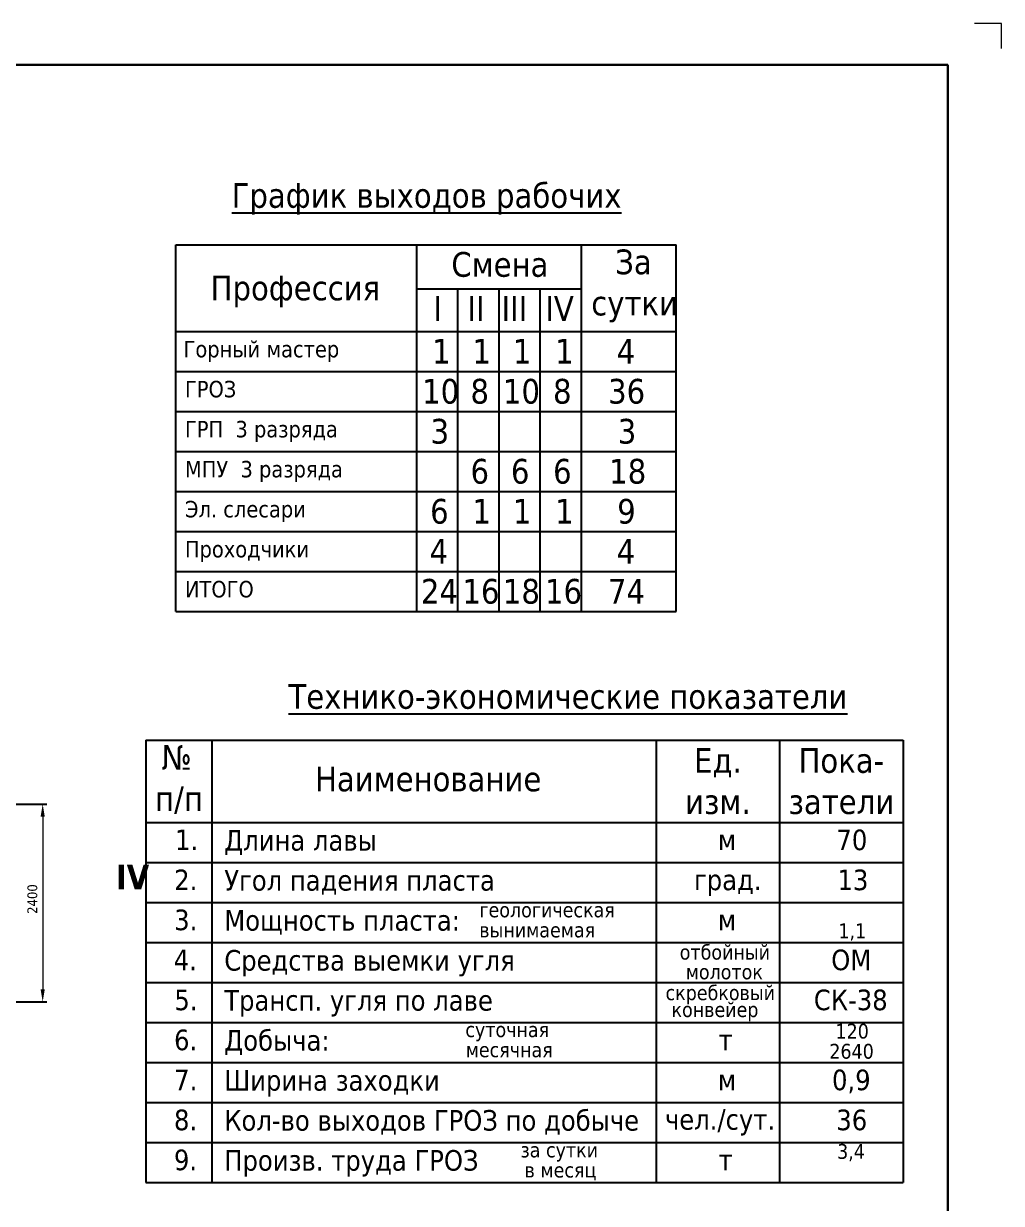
# Model space of a CAD drawing. Header units: millimetres. Extents: x 1757 to 4342, y -1901 to 53.
# Drawn here: x 4169.3 to 4288.1, y -413.1 to -269.8 of the extents above; entities that cross this region are included whole.
import ezdxf

# ---------------------------------------------------------------- set-up
doc = ezdxf.new("R2010")
doc.units = ezdxf.units.MM
doc.header["$LTSCALE"] = 0.1
doc.styles.get("Standard").update_dxf_attribs({"font": 'txt.shx'})
doc.styles.add('стиль', font='TAHOMA.TTF')
doc.dimstyles.new('Копия DIN', dxfattribs={"dimtxt": 2, "dimasz": 2.5, "dimexe": 0.5, "dimexo": 0.625, "dimtad": 0, "dimdec": 0, "dimlfac": 100, "dimzin": 4, "dimdsep": 46, "dimtxsty": 'стиль', "dimcen": 2.5, "dimclre": 256, "dimclrt": 256, "dimadec": 0, "dimazin": 2, "dimtfac": 1, "dimtdec": 0, "dimtmove": 0, "dimatfit": 3, "dimfxl": 1.25, "dimtvp": 1, "dimtolj": 1, "dimtzin": 0, "dimlwd": 0, "dimarcsym": 0})

# ---------------------------------------------------------------- blocks, each defined once
blk = doc.blocks.new('*D344')
at = {"lineweight": -2}
for p, q in [((4138.64, -364.63), (4172.14, -364.63)), ((4166.99, -388.63), (4172.14, -388.63))]:
    blk.add_line(p, q, dxfattribs=at)
at = {"color": 0, "lineweight": 0}
blk.add_line((4171.64, -366.13), (4171.64, -387.13), dxfattribs=at)
at = {"color": 0, "lineweight": 30}
for points in [[(4171.39, -366.13), (4171.89, -366.13), (4171.64, -364.63)], [(4171.39, -387.13), (4171.89, -387.13), (4171.64, -388.63)]]:
    blk.add_solid(points, dxfattribs=at)
at = {"layer": 'Defpoints', "color": 0, "lineweight": 30}
for p in [(4138.02, -364.63), (4166.37, -388.63), (4171.64, -388.63)]:
    blk.add_point(p, dxfattribs=at)
at = {"lineweight": 0, "insert": (4170.39, -376.15), "char_height": 1.2, "attachment_point": 5, "rotation": 90, "style": 'стиль'}
blk.add_mtext('\\A1;2400', dxfattribs=at)

msp = doc.modelspace()

# ---------------------------------------------------------------- linework, layer by layer
at = {"color": 1, "linetype": 'ByBlock', "lineweight": 0}
for p, q in [((4288.143, -269.836), (4284.864, -269.836)), ((4288.143, -272.87), (4288.143, -269.836))]:
    msp.add_line(p, q, dxfattribs=at)
at = {"color": 7, "linetype": 'ByBlock', "lineweight": 30}
for p, q in [((4281.618, -274.836), (3991.143, -274.836)), ((4281.618, -684.836), (4281.618, -274.836))]:
    msp.add_line(p, q, dxfattribs=at)
at = {"color": 7}
for p, q in [((4187.828, -296.688), (4248.606, -296.688)), ((4187.828, -337.274), (4187.828, -296.688)), ((4217.107, -337.217), (4217.107, -296.688)), ((4237.107, -337.217), (4237.107, -296.688)), ((4248.606, -337.217), (4248.606, -296.688)), ((4217.107, -302.026), (4237.107, -302.026)), ((4222.107, -337.28), (4222.107, -302.026)), ((4227.107, -337.217), (4227.107, -302.026)), ((4232.107, -337.262), (4232.107, -302.026)), ((4187.828, -307.217), (4248.606, -307.217)), ((4187.828, -312.075), (4248.606, -312.075)), ((4187.828, -316.933), (4248.606, -316.933)), ((4187.828, -321.792), (4248.606, -321.792)), ((4187.828, -326.65), (4248.606, -326.65)), ((4187.828, -331.508), (4248.606, -331.508)), ((4187.828, -336.366), (4248.606, -336.366)), ((4187.828, -341.224), (4187.828, -337.274)), ((4217.107, -341.224), (4217.107, -337.274)), ((4222.107, -341.224), (4222.107, -337.274)), ((4227.107, -341.224), (4227.107, -337.274)), ((4232.107, -341.224), (4232.107, -337.274)), ((4237.107, -341.224), (4237.107, -337.274)), ((4248.606, -341.224), (4248.606, -337.274)), ((4187.828, -341.224), (4248.606, -341.224)), ((4184.187, -356.847), (4276.187, -356.847)), ((4184.187, -356.847), (4184.187, -410.571)), ((4192.187, -356.847), (4192.187, -410.571)), ((4246.187, -356.847), (4246.187, -410.571)), ((4261.187, -356.847), (4261.187, -410.571)), ((4276.187, -356.847), (4276.187, -410.571)), ((4184.187, -366.847), (4276.187, -366.847)), ((4184.187, -371.705), (4276.187, -371.705)), ((4184.187, -376.563), (4276.187, -376.563)), ((4184.187, -381.421), (4276.187, -381.421)), ((4184.187, -386.28), (4276.187, -386.28)), ((4184.187, -391.138), (4276.187, -391.138)), ((4184.187, -395.996), (4276.187, -395.996)), ((4184.187, -400.854), (4276.187, -400.854)), ((4184.187, -405.712), (4276.187, -405.712)), ((4184.187, -410.571), (4276.187, -410.571)), ((4184.187, -410.571), (4276.187, -410.571))]:
    msp.add_line(p, q, dxfattribs=at)

# ---------------------------------------------------------------- texts
at = {"color": 7, "linetype": 'ByBlock', "lineweight": 0, "style": 'стиль'}
for s, p in [('отбойный', (4249.054, -383.499)), ('молоток', (4249.779, -385.889)), ('скребковый', (4247.328, -388.425)), ('конвейер', (4248.052, -390.476))]:
    msp.add_text(s, height=1.8, dxfattribs=at).set_placement(p)
at = {"color": 7, "style": 'стиль'}
for s, insert, char_height, width, attachment_point in [('\\A1;\\pi39.005;{\\LГрафик выходов рабочих}', (4155.601, -289.201), 3, 125.89643, 1), ('\\A1;\\pi57.256;Смена', (4164.043, -297.578), 3, 125.89643, 1), ('\\A1;\\pi60.926;За \\P\\pi58.012;сутки', (4180.288, -297.272), 3, 125.89643, 1), ('\\A1;\\pi52.775;Профессия', (4139.273, -300.438), 3, 125.89643, 1), ('\\A1;\\pi62.366;I', (4156.742, -302.933), 3, 125.89643, 1), ('\\A1;\\pi61.596;II', (4161.652, -302.933), 3, 125.89643, 1), ('\\A1;\\pi60.827;III', (4166.563, -302.933), 3, 125.89643, 1), ('\\A1;\\pi61.033;IV', (4171.686, -302.933), 3, 125.89643, 1), ('\\pi30.307;Горный мастер', (4158.452, -308.366), 2, 79.3281, 1), ('\\A1;\\pi62.217;1', (4156.742, -308.124), 3, 125.89643, 1), ('\\A1;\\pi62.217;1', (4161.652, -308.124), 3, 125.89643, 1), ('\\A1;\\pi62.217;1', (4166.563, -308.124), 3, 125.89643, 1), ('\\A1;\\pi62.217;1', (4171.686, -308.124), 3, 125.89643, 1), ('\\A1;\\pi61.914;4', (4179.482, -308.124), 3, 125.89643, 1), ('ГРОЗ', (4188.929, -313.224), 2, 79.3281, 1), ('\\A1;\\pi61.007;10', (4156.742, -312.982), 3, 125.89643, 1), ('\\A1;\\pi61.971;8', (4161.652, -312.982), 3, 125.89643, 1), ('\\A1;\\pi61.007;10', (4166.563, -312.982), 3, 125.89643, 1), ('\\A1;\\pi61.971;8', (4171.686, -312.982), 3, 125.89643, 1), ('\\A1;\\pi60.861;36', (4179.482, -312.982), 3, 125.89643, 1), ('ГРП  3 разряда', (4188.929, -318.083), 2, 79.3281, 1), ('\\A1;\\pi62.037;3', (4156.742, -317.84), 3, 125.89643, 1), ('\\A1;\\pi62.037;3', (4179.482, -317.84), 3, 125.89643, 1), ('МПУ  3 разряда', (4188.929, -322.941), 2, 79.3281, 1), ('\\A1;\\pi61.975;6', (4161.652, -322.698), 3, 125.89643, 1), ('\\A1;\\pi61.975;6', (4166.563, -322.698), 3, 125.89643, 1), ('\\A1;\\pi61.975;6', (4171.686, -322.698), 3, 125.89643, 1), ('\\A1;\\pi60.998;18', (4179.482, -322.698), 3, 125.89643, 1), ('Эл. слесари', (4188.929, -327.799), 2, 79.3281, 1), ('\\A1;\\pi61.975;6', (4156.742, -327.557), 3, 125.89643, 1), ('\\A1;\\pi62.217;1', (4161.652, -327.557), 3, 125.89643, 1), ('\\A1;\\pi62.217;1', (4166.563, -327.557), 3, 125.89643, 1), ('\\A1;\\pi62.217;1', (4171.686, -327.557), 3, 125.89643, 1), ('\\A1;\\pi61.975;9', (4179.482, -327.557), 3, 125.89643, 1), ('Проходчики', (4188.929, -332.657), 2, 79.3281, 1), ('\\A1;\\pi61.914;4', (4156.742, -332.415), 3, 125.89643, 1), ('\\A1;\\pi61.914;4', (4179.482, -332.415), 3, 125.89643, 1), ('ИТОГО', (4188.929, -337.515), 2, 79.3281, 1), ('\\A1;\\pi60.857;24', (4156.742, -337.273), 3, 125.89643, 1), ('\\A1;\\pi60.991;16', (4161.652, -337.273), 3, 125.89643, 1), ('\\A1;\\pi60.998;18', (4166.563, -337.273), 3, 125.89643, 1), ('\\A1;\\pi60.991;16', (4171.686, -337.273), 3, 125.89643, 1), ('\\A1;\\pi60.847;74', (4179.482, -337.273), 3, 125.89643, 1), ('\\A1;\\pi28.814;{\\LТехнико-экономические показатели}', (4172.696, -350.042), 3, 125.89643, 1), ('\\A1;\\pi60.882;№ \\P\\pi60.108;п/п', (4125.184, -357.448), 3, 125.89643, 1), ('\\A1;\\pi49.256;Наименование', (4155.478, -360.062), 3, 125.89643, 1), ('\\pi38.555;1.', (4149.167, -367.71), 2.5, 79.3281, 1), ('Длина лавы', (4193.704, -367.765), 2.5, 79.3281, 1), ('\\pi37.94;70', (4230.153, -367.71), 2.5, 79.3281, 1), ('\\pi38.794;м', (4214.895, -367.71), 2.5, 79.3281, 1), ('{\\fTahoma|b1|i0|c204|p34;IV}', (4184.587, -371.967), 3, 79.3281, 3), ('\\pi38.457;2.', (4149.167, -372.569), 2.5, 79.3281, 1), ('Угол падения пласта', (4193.704, -372.624), 2.5, 79.3281, 1), ('\\pi35.892;град.', (4214.895, -372.569), 2.5, 79.3281, 1), ('\\pi38.074;13', (4230.153, -372.569), 2.5, 79.3281, 1), ('\\pi38.447;3.', (4149.167, -377.427), 2.5, 79.3281, 1), ('Мощность пласта:', (4193.704, -377.482), 2.5, 79.3281, 1), ('\\pi31.606;геологическая', (4193.097, -376.563), 1.8, 79.3281, 1), ('\\pi38.794;м', (4214.895, -377.427), 2.5, 79.3281, 1), ('\\pi32.741;вынимаемая', (4191.952, -379.006), 1.8, 79.3281, 1), ('\\pi38.175;1,1', (4230.153, -379.106), 1.8, 79.3281, 1), ('\\pi38.399;4.', (4149.167, -382.285), 2.5, 79.3281, 1), ('Средства выемки угля', (4193.704, -382.34), 2.5, 79.3281, 1), ('\\pi37.305;ОМ', (4230.153, -382.285), 2.5, 79.3281, 1), ('\\pi38.469;5.', (4149.167, -387.143), 2.5, 79.3281, 1), ('Трансп. угля по лаве', (4193.704, -387.198), 2.5, 79.3281, 1), ('\\pi35.196;СК-38', (4230.153, -387.143), 2.5, 79.3281, 1), ('\\pi38.437;6.', (4149.167, -392.001), 2.5, 79.3281, 1), ('Добыча:', (4193.704, -392.056), 2.5, 79.3281, 1), ('\\pi34.672;суточная', (4188.33, -391.114), 1.8, 79.3281, 1), ('\\pi37.824;120', (4230.153, -391.288), 1.8, 79.3281, 1), ('\\pi34.49;месячная', (4188.553, -393.556), 1.8, 79.3281, 1), ('\\pi38.868;т', (4214.895, -392.001), 2.5, 79.3281, 1), ('\\pi37.077;2640', (4230.153, -393.731), 1.8, 79.3281, 1), ('\\pi38.448;7.', (4149.167, -396.86), 2.5, 79.3281, 1), ('\\pi37.408;0,9', (4230.153, -396.86), 2.5, 79.3281, 1), ('Ширина заходки', (4193.704, -396.915), 2.5, 79.3281, 1), ('\\pi38.794;м', (4214.895, -396.86), 2.5, 79.3281, 1), ('\\pi38.427;8.', (4149.167, -401.718), 2.5, 79.3281, 1), ('Кол-во выходов ГРОЗ по добыче', (4193.704, -401.773), 2.5, 79.3281, 1), ('\\pi32.962;чел./сут.', (4214.291, -401.657), 2.5, 79.3281, 1), ('\\pi37.925;36', (4230.153, -401.718), 2.5, 79.3281, 1), ('\\pi38.422;9.', (4149.167, -406.576), 2.5, 79.3281, 1), ('Произв. труда ГРОЗ', (4193.704, -406.631), 2.5, 79.3281, 1), ('\\pi35.083;за сутки', (4194.61, -405.718), 1.8, 79.3281, 1), ('\\pi38.027;3,4', (4230.153, -405.893), 1.8, 79.3281, 1), ('\\pi38.868;т', (4214.895, -406.576), 2.5, 79.3281, 1), ('\\pi35.365;в месяц', (4194.833, -408.161), 1.8, 79.3281, 1)]:
    msp.add_mtext(s, dxfattribs=dict(at, insert=insert, char_height=char_height, width=width, attachment_point=attachment_point))
at = {"color": 7, "char_height": 3, "width": 15, "attachment_point": 5}
for s, insert in [('{\\fTahoma|b0|i0|c204|p34;Ед.\\Pизм.}', (4253.687, -361.847)), ('{\\fTahoma|b0|i0|c204|p34;Пока-\\Pзатели}', (4268.687, -361.847))]:
    msp.add_mtext(s, dxfattribs=dict(at, insert=insert))

# ---------------------------------------------------------------- dimensions: what is measured, and where the dimension line sits
at = {"color": 7, "lineweight": 0}
dim = msp.add_linear_dim(base=(4171.64, -388.632), p1=(4138.02, -364.632), p2=(4166.367, -388.632), angle=90, dimstyle='Копия DIN', override={"dimtxt": 1.2, "dimasz": 1.5}, dxfattribs=at)
dim.commit()
dim.dimension.update_dxf_attribs({"geometry": '*D344', "text_midpoint": (4171.64, -376.154), "dimtype": 160})

doc.saveas('drawing.dxf')
